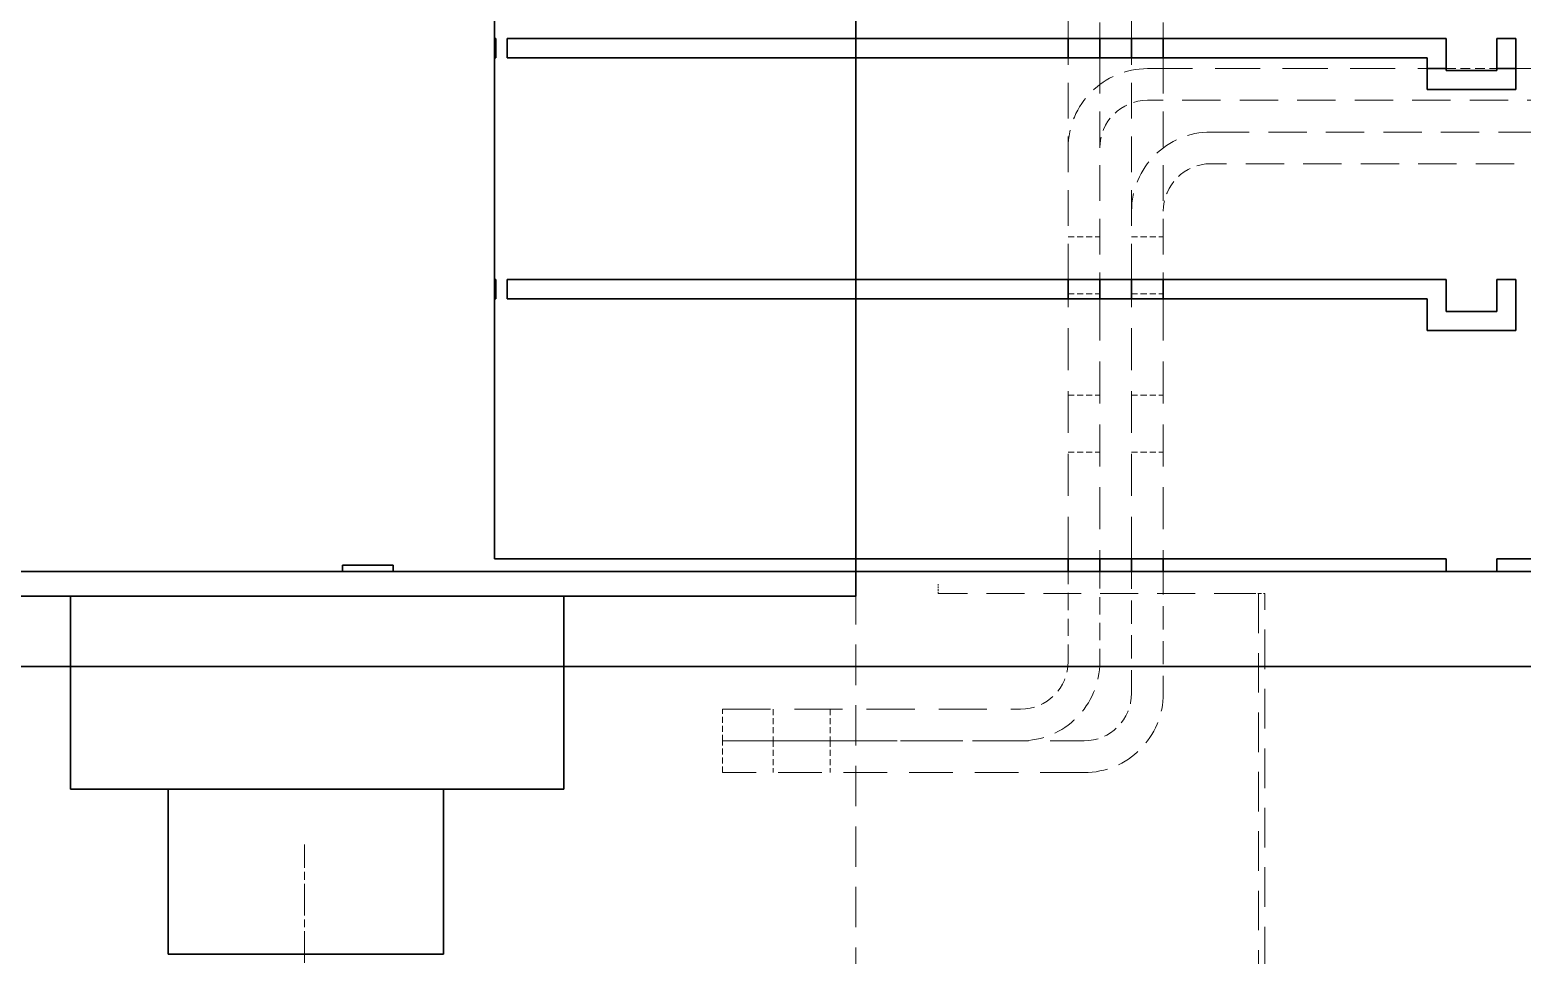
# Model space of a CAD drawing. Header units: millimetres. Extents: x -116965 to 323937, y 291661 to 566926.
# Drawn here: x -25122.5 to -24887.2, y 325218.5 to 325364.4 of the extents above; entities that cross this region are included whole.
import ezdxf

# ---------------------------------------------------------------- set-up
doc = ezdxf.new("R2010")
doc.units = ezdxf.units.MM
doc.linetypes.add('CHAIN', pattern=[0.3543, 0.2362, -0.0295, 0.0591, -0.0295])
doc.linetypes.add('DASHED', pattern=[0.75, 0.5, -0.25])
for name, color, linetype, lineweight in [('Centerline(Schneider)', 7, 'Continuous', 18), ('Hidden Edges(Schneider)', 7, 'DASHED', 18), ('Sketch Geometry(Schneider)', 7, 'Continuous', 35), ('Visible Edges(Schneider)', 7, 'Continuous', 35)]:
    doc.layers.add(name, color=color, linetype=linetype, lineweight=lineweight)

msp = doc.modelspace()

# ---------------------------------------------------------------- linework, layer by layer
at = {"layer": 'Centerline(Schneider)', "linetype": 'CHAIN', "ltscale": 21.168501}
msp.add_line((-25079.193081, 325014.781276), (-25079.193081, 325235.977386), dxfattribs=at)
at = {"layer": 'Hidden Edges(Schneider)', "ltscale": 12.411347}
for p, q in [((-24958.816273, 325363.019279), (-24958.816273, 325440.019279)), ((-24953.816273, 325440.019279), (-24953.816273, 325363.019279)), ((-24948.816273, 325363.019279), (-24948.816273, 325440.019279)), ((-24943.816273, 325440.019279), (-24943.816273, 325363.019279))]:
    msp.add_line(p, q, dxfattribs=at)
at = {"layer": 'Hidden Edges(Schneider)', "ltscale": 11.283043}
for p, q in [((-24958.816273, 325325.019279), (-24958.816273, 325360.019279)), ((-24953.816273, 325360.019279), (-24953.816273, 325325.019279)), ((-24948.816273, 325325.019279), (-24948.816273, 325360.019279)), ((-24943.816273, 325360.019279), (-24943.816273, 325325.019279))]:
    msp.add_line(p, q, dxfattribs=at)
at = {"layer": 'Hidden Edges(Schneider)', "ltscale": 14.209876}
msp.add_line((-24946.316273, 325358.295279), (-24902.237237, 325358.295279), dxfattribs=at)
at = {"layer": 'Hidden Edges(Schneider)', "ltscale": 3.045941}
msp.add_line((-24899.237237, 325358.295279), (-24891.237237, 325358.295279), dxfattribs=at)
at = {"layer": 'Hidden Edges(Schneider)', "ltscale": 6.442644}
msp.add_line((-24888.237237, 325358.295279), (-24871.316273, 325358.295279), dxfattribs=at)
at = {"layer": 'Hidden Edges(Schneider)', "ltscale": 12.088975}
for p, q in [((-24871.316273, 325353.295279), (-24946.316273, 325353.295279)), ((-24936.316273, 325348.295279), (-24861.316273, 325348.295279)), ((-24861.316273, 325343.295279), (-24936.316273, 325343.295279))]:
    msp.add_line(p, q, dxfattribs=at)
at = {"layer": 'Hidden Edges(Schneider)', "ltscale": 1.903676}
for p, q in [((-24958.816273, 325331.795279), (-24953.816273, 325331.795279)), ((-24948.816273, 325331.795279), (-24943.816273, 325331.795279)), ((-24958.816273, 325322.795279), (-24953.816273, 325322.795279)), ((-24948.816273, 325322.795279), (-24943.816273, 325322.795279)), ((-24958.816273, 325306.795279), (-24953.816273, 325306.795279)), ((-24948.816273, 325306.795279), (-24943.816273, 325306.795279)), ((-24958.816273, 325297.795279), (-24953.816273, 325297.795279)), ((-24948.816273, 325297.795279), (-24943.816273, 325297.795279)), ((-25013.316273, 325252.295279), (-25013.316273, 325257.295279)), ((-25005.316273, 325257.295279), (-25005.316273, 325252.295279)), ((-24996.316273, 325257.295279), (-24996.316273, 325252.295279)), ((-25013.316273, 325247.295279), (-25013.316273, 325252.295279)), ((-25005.316273, 325252.295279), (-25005.316273, 325247.295279)), ((-24996.316273, 325252.295279), (-24996.316273, 325247.295279))]:
    msp.add_line(p, q, dxfattribs=at)
at = {"layer": 'Hidden Edges(Schneider)', "ltscale": 13.217279}
for p, q in [((-24958.816273, 325281.019279), (-24958.816273, 325322.019279)), ((-24953.816273, 325322.019279), (-24953.816273, 325281.019279)), ((-24948.816273, 325281.019279), (-24948.816273, 325322.019279)), ((-24943.816273, 325322.019279), (-24943.816273, 325281.019279))]:
    msp.add_line(p, q, dxfattribs=at)
at = {"layer": 'Hidden Edges(Schneider)', "ltscale": 12.73372}
msp.add_line((-24992.314573, 325277.019279), (-24992.314573, 325198.019279), dxfattribs=at)
at = {"layer": 'Hidden Edges(Schneider)', "ltscale": 0.571033}
msp.add_line((-24979.314573, 325275.519279), (-24979.314573, 325277.019279), dxfattribs=at)
at = {"layer": 'Hidden Edges(Schneider)', "ltscale": 5.415761}
for p, q in [((-24958.816273, 325264.795279), (-24958.816273, 325279.019279)), ((-24953.816273, 325279.019279), (-24953.816273, 325264.795279))]:
    msp.add_line(p, q, dxfattribs=at)
at = {"layer": 'Hidden Edges(Schneider)', "ltscale": 7.319536}
for p, q in [((-24948.816273, 325259.795279), (-24948.816273, 325279.019279)), ((-24943.816273, 325279.019279), (-24943.816273, 325259.795279))]:
    msp.add_line(p, q, dxfattribs=at)
at = {"layer": 'Hidden Edges(Schneider)', "ltscale": 11.968085}
msp.add_line((-24929.814573, 325275.519279), (-24979.314573, 325275.519279), dxfattribs=at)
at = {"layer": 'Hidden Edges(Schneider)', "ltscale": 1.196077}
msp.add_line((-24929.814573, 325275.519279), (-24927.814573, 325275.519279), dxfattribs=at)
at = {"layer": 'Hidden Edges(Schneider)', "ltscale": 12.49194}
for p, q in [((-24928.814573, 325275.519279), (-24928.814573, 325198.019279)), ((-24927.814573, 325198.019279), (-24927.814573, 325275.519279))]:
    msp.add_line(p, q, dxfattribs=at)
at = {"layer": 'Hidden Edges(Schneider)', "ltscale": 15.151515}
for p, q in [((-25013.316273, 325257.295279), (-24966.316273, 325257.295279)), ((-24966.316273, 325252.295279), (-25013.316273, 325252.295279))]:
    msp.add_line(p, q, dxfattribs=at)
at = {"layer": 'Hidden Edges(Schneider)', "ltscale": 13.781431}
for p, q in [((-25013.316273, 325252.295279), (-24956.316273, 325252.295279)), ((-24956.316273, 325247.295279), (-25013.316273, 325247.295279))]:
    msp.add_line(p, q, dxfattribs=at)
at = {"layer": 'Hidden Edges(Schneider)', "ltscale": 7.476009}
for centre, start, end in [((-24946.316273, 325345.795279), 90, 180), ((-24936.316273, 325335.795279), 90, 180), ((-24966.316273, 325264.795279), 270, 0), ((-24956.316273, 325259.795279), 270, 0)]:
    msp.add_arc(centre, 12.5, start, end, dxfattribs=at)
at = {"layer": 'Hidden Edges(Schneider)', "ltscale": 4.485566}
for centre, start, end in [((-24946.316273, 325345.795279), 90, 180), ((-24936.316273, 325335.795279), 90, 180), ((-24966.316273, 325264.795279), 270, 0), ((-24956.316273, 325259.795279), 270, 0)]:
    msp.add_arc(centre, 7.5, start, end, dxfattribs=at)
at = {"layer": 'Sketch Geometry(Schneider)'}
for p, q in [((-24992.314719, 325368.592789), (-24992.314719, 325275.118757)), ((-24992.314719, 325275.118757), (-25149.335708, 325275.118757)), ((-25116.083997, 325275.118757), (-25038.324935, 325275.118757)), ((-25116.083997, 325244.708734), (-25116.083997, 325275.118757)), ((-25038.324935, 325275.118757), (-25038.324935, 325244.708734)), ((-25038.324935, 325244.708734), (-25116.083997, 325244.708734)), ((-25100.734156, 325244.708734), (-25057.310264, 325244.708734)), ((-25100.734156, 325218.654398), (-25100.734156, 325244.708734)), ((-25057.310264, 325244.708734), (-25057.310264, 325218.654398)), ((-25057.310264, 325218.654398), (-25100.734156, 325218.654398))]:
    msp.add_line(p, q, dxfattribs=at)
at = {"layer": 'Visible Edges(Schneider)'}
for p, q in [((-25049.237237, 325363.019279), (-25049.237237, 325440.019279)), ((-25049.237237, 325360.019279), (-25049.237237, 325363.019279)), ((-25049.065664, 325363.019279), (-25049.237237, 325363.019279)), ((-25049.065664, 325363.019279), (-25049.065664, 325360.019279)), ((-25046.237237, 325363.019279), (-25047.237237, 325363.019279)), ((-25047.237237, 325360.019279), (-25047.237237, 325363.019279)), ((-25046.237237, 325363.019279), (-24899.237237, 325363.019279)), ((-24958.816273, 325360.019279), (-24958.816273, 325363.019279)), ((-24953.816273, 325363.019279), (-24953.816273, 325360.019279)), ((-24948.816273, 325360.019279), (-24948.816273, 325363.019279)), ((-24943.816273, 325363.019279), (-24943.816273, 325360.019279)), ((-24899.237237, 325363.019279), (-24899.237237, 325358.019279)), ((-24891.237237, 325358.019279), (-24891.237237, 325363.019279)), ((-24891.237237, 325363.019279), (-24888.237237, 325363.019279)), ((-24888.237237, 325363.019279), (-24888.237237, 325355.019279)), ((-25049.237237, 325325.019279), (-25049.237237, 325360.019279)), ((-25049.237237, 325360.019279), (-25049.065664, 325360.019279)), ((-25047.237237, 325360.019279), (-25046.237237, 325360.019279)), ((-24902.237237, 325360.019279), (-25046.237237, 325360.019279)), ((-24902.237237, 325355.019279), (-24902.237237, 325360.019279)), ((-24902.237237, 325358.295279), (-24899.237237, 325358.295279)), ((-24899.237237, 325358.019279), (-24891.237237, 325358.019279)), ((-24891.237237, 325358.295279), (-24888.237237, 325358.295279)), ((-24888.237237, 325355.019279), (-24902.237237, 325355.019279)), ((-25049.065664, 325325.019279), (-25049.237237, 325325.019279)), ((-25049.237237, 325322.019279), (-25049.237237, 325325.019279)), ((-25049.065664, 325325.019279), (-25049.065664, 325322.019279)), ((-25046.237237, 325325.019279), (-25047.237237, 325325.019279)), ((-25047.237237, 325322.019279), (-25047.237237, 325325.019279)), ((-25046.237237, 325325.019279), (-24899.237237, 325325.019279)), ((-24958.816273, 325322.019279), (-24958.816273, 325325.019279)), ((-24953.816273, 325325.019279), (-24953.816273, 325322.019279)), ((-24953.816273, 325325.019279), (-24953.816273, 325322.019279)), ((-24948.816273, 325322.019279), (-24948.816273, 325325.019279)), ((-24948.816273, 325322.019279), (-24948.816273, 325325.019279)), ((-24943.816273, 325325.019279), (-24943.816273, 325322.019279)), ((-24899.237237, 325325.019279), (-24899.237237, 325320.019279)), ((-24891.237237, 325320.019279), (-24891.237237, 325325.019279)), ((-24891.237237, 325325.019279), (-24888.237237, 325325.019279)), ((-24888.237237, 325325.019279), (-24888.237237, 325317.019279)), ((-25049.237237, 325322.019279), (-25049.065664, 325322.019279)), ((-25049.237237, 325281.019279), (-25049.237237, 325322.019279)), ((-25047.237237, 325322.019279), (-25046.237237, 325322.019279)), ((-24902.237237, 325322.019279), (-25046.237237, 325322.019279)), ((-24902.237237, 325317.019279), (-24902.237237, 325322.019279)), ((-24899.237237, 325320.019279), (-24891.237237, 325320.019279)), ((-24888.237237, 325317.019279), (-24902.237237, 325317.019279)), ((-25073.237237, 325280.019279), (-25065.237237, 325280.019279)), ((-25073.237237, 325278.977319), (-25073.237237, 325280.019279)), ((-25065.237237, 325280.019279), (-25065.237237, 325279.019279)), ((-25046.237237, 325281.019279), (-25049.237237, 325281.019279)), ((-25046.237237, 325281.019279), (-24899.237237, 325281.019279)), ((-24958.816273, 325279.019279), (-24958.816273, 325281.019279)), ((-24953.816273, 325281.019279), (-24953.816273, 325279.019279)), ((-24948.816273, 325279.019279), (-24948.816273, 325281.019279)), ((-24943.816273, 325281.019279), (-24943.816273, 325279.019279)), ((-24899.237237, 325278.977319), (-24899.237237, 325281.019279)), ((-24891.237237, 325281.019279), (-24770.237237, 325281.019279)), ((-24891.237237, 325281.019279), (-24891.237237, 325278.977319)), ((-25240.237237, 325279.019279), (-25075.237237, 325279.019279)), ((-25075.237237, 325279.019279), (-25073.237237, 325279.019279)), ((-25075.237237, 325279.019279), (-25075.237237, 325278.977319)), ((-25065.237237, 325278.977319), (-25075.237237, 325278.977319)), ((-25065.237237, 325279.019279), (-24900.237237, 325279.019279)), ((-25065.237237, 325278.977319), (-25065.237237, 325279.019279)), ((-24900.237237, 325279.019279), (-24899.237237, 325279.019279)), ((-24900.237237, 325279.019279), (-24900.237237, 325278.977319)), ((-24890.237237, 325278.977319), (-24900.237237, 325278.977319)), ((-24891.237237, 325279.019279), (-24890.237237, 325279.019279)), ((-24890.237237, 325279.019279), (-24875.237237, 325279.019279)), ((-24890.237237, 325278.977319), (-24890.237237, 325279.019279)), ((-25371.237237, 325264.019279), (-24769.237237, 325264.019279))]:
    msp.add_line(p, q, dxfattribs=at)

doc.saveas('drawing.dxf')
